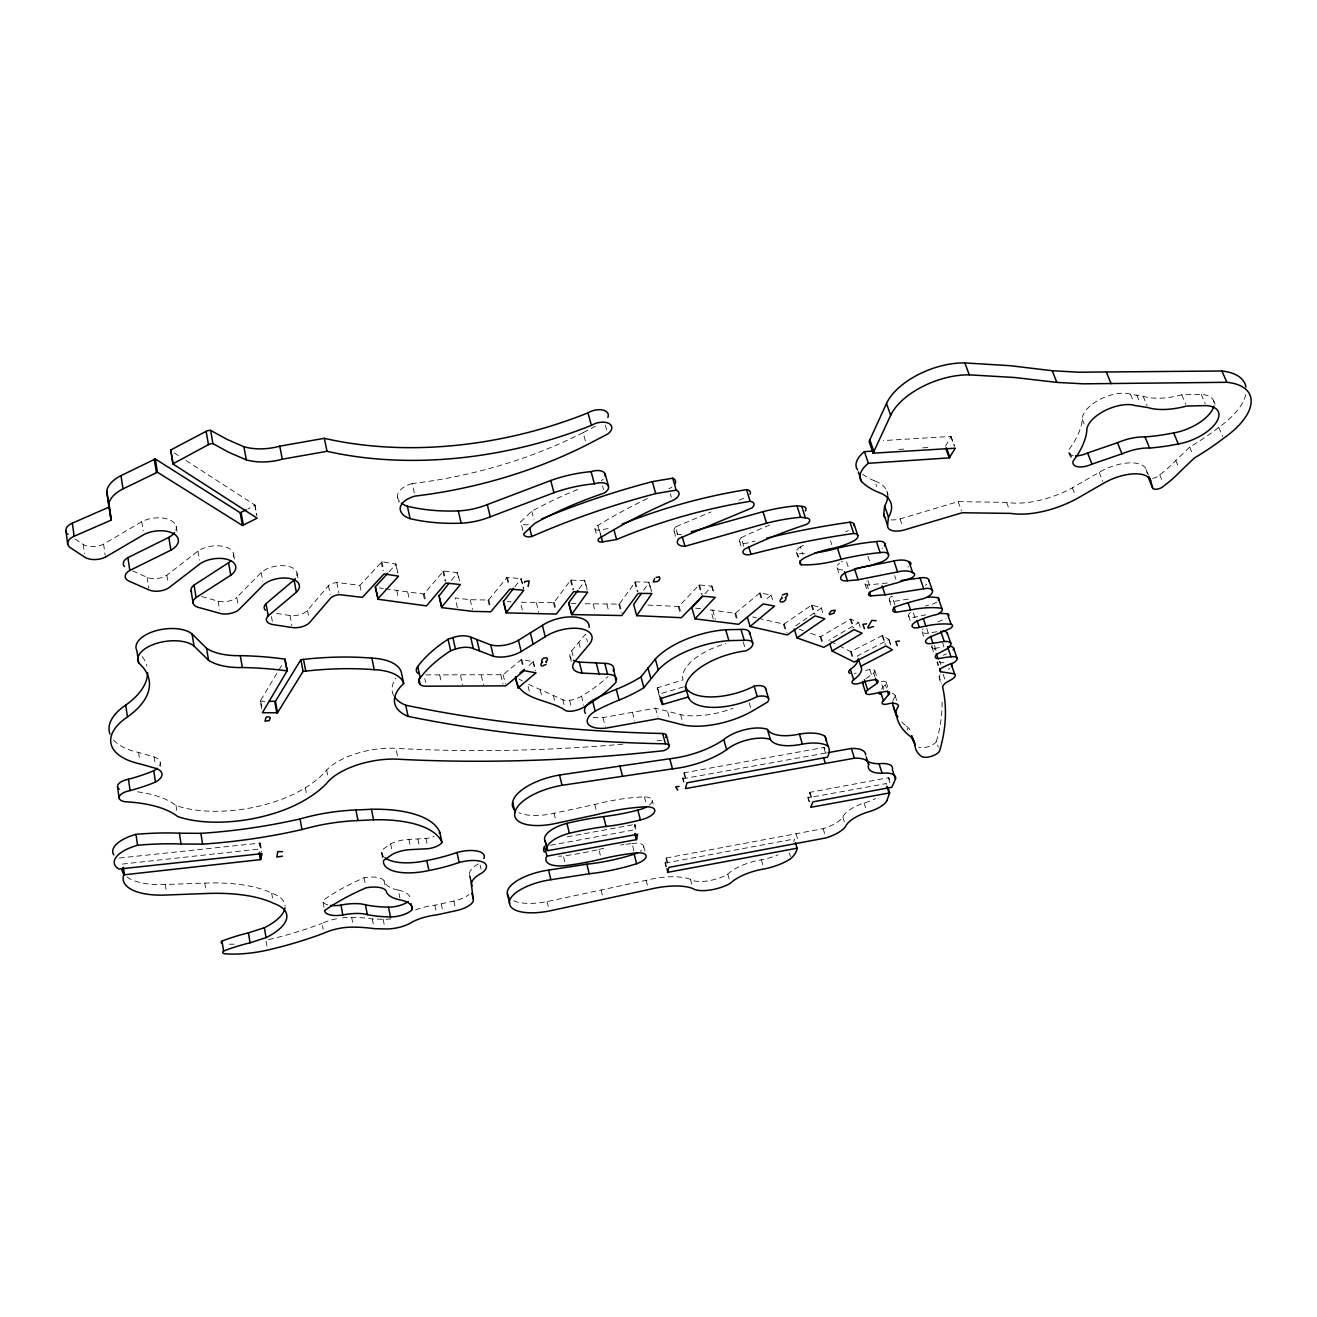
<?xml version="1.0" encoding="UTF-8"?>
<svg xmlns="http://www.w3.org/2000/svg" width="1317" height="1317" viewBox="0 0 1317 1317"><rect width="100%" height="100%" fill="white"/><g stroke="black" fill="none" stroke-linecap="round" stroke-linejoin="round"><path stroke-width="0.75" stroke-dasharray="5 3.75" d="M647.849 605.096L678.765 606.462L699.064 584.962L711.954 586.131L703.904 594.889M425.967 674.913L503.193 674.716L521.433 659.488L533.303 661.694L527.36 666.846M119.337 858.026L260.272 843.061L258.609 849.086L122.267 864.084A55.298 22.883 -9.2 0 0 121.823 865.681M666.007 866.734L665.036 862.981L666.435 857.96L823.141 828.689A25.27 9.614 -16.4 0 0 842.864 817.05A27.213 10.256 -16.9 0 1 864.084 802.975A21.171 8.132 -16.9 0 0 875.624 798.497M683.589 781.969L682.683 778.643L684.313 772.766L824.458 747.348L826.269 753.242M809.033 801.592L807.881 797.806L810.054 792.307L888.991 777.623L890.802 783.302M659.57 696.973L657.232 687.902L683.013 679.934A51.133 23.031 -16.2 0 1 725.782 643.585M886.341 784.405L886.67 783.5L807.881 797.806M261.639 708.678L260.272 700.99L277.936 671.588M278.99 669.859L283.139 662.945M186.109 460.588L254.988 505.119L247.942 509.02M585.11 603.746L619.336 604.124L635.354 581.9L649.067 582.213L651.734 591.893M643.601 590.279L649.116 582.41M522.322 609.952L520.445 602.248L553.947 602.495L570.722 580.073L584.962 580.715L587.02 588.617M579.167 588.765L584.962 580.715M571.397 658.944A21.023 9.927 -14.5 0 1 571.726 650.796L585.505 634.234L587.431 641.692M457.394 607.697L455.155 597.918L470.185 599.712L488.508 600.042L507.012 577.406L521.269 578.624L523.705 588.584M514.865 586.74L521.269 578.624M881.485 689.153L885.271 684.527A5.894 2.486 -17.8 0 0 885.715 681.778A5.894 2.486 -17.8 0 0 880.908 681.58L883.658 690.026M385.223 588.831L423.876 594.049L443.615 571.018L457.674 572.681L459.534 580.846M451.418 580.418L457.674 572.681M276.504 613.409L290.036 615.516A12.972 6.601 -10 0 0 307.503 610.331L328.46 585.703A9.515 4.906 -10.6 0 1 336.823 582.509L359.903 585.341L381.93 561.733L395.989 564.071L397.866 572.944M389.108 571.808L395.989 564.071M857.828 656.59A26.85 11.754 -17.4 0 0 857.466 655.899L888.959 639.436L882.472 635.502L850.864 651.635L839.62 646.021M296.802 575.842A19.854 10.371 -9.6 0 0 284.818 565.8A19.854 10.371 -9.6 0 0 261.194 572.5L236.747 597.408L238.278 606.166M1152.556 478.351A6.783 3.062 -22.4 0 0 1159.734 474.844A106.134 49.865 -22.1 0 0 1175.818 460.506L1189.695 447.105A167.885 81.506 -23.1 0 0 1218.702 427.416A69.439 32.464 -23.4 0 0 1245.849 393.997M522.849 530.405L520.709 521.795L531.772 511.243A228.681 112.143 -15.6 0 1 579.25 488.903M945.507 446.216L951.055 436.421L883.378 440.569M713.304 619.039L710.637 609.837L735.347 613.343L759.86 592.897L771.202 595.037L765.029 600.338M132.622 570.903L147.125 577.356A13.845 7.293 -7.5 0 0 166.847 575.233L197.945 551.115A20.743 11.03 -8.4 0 1 222.935 546.275A20.743 11.03 -8.4 0 1 232.944 557.799M865.977 678.667L873.731 673.053A6.206 2.667 -17.7 0 0 869.862 669.662A31.032 13.219 -17.6 0 0 865.582 670.386M382.819 857.169L381.469 850.37L390.639 843.917A20.167 8.248 -11.9 0 1 408.928 839.373L426 838.517A13.186 5.449 -12.1 0 0 434.133 836.344M758.394 618.299L783.895 624.159L811.716 605.063L821.38 607.993L795.32 626.102M810.679 633.329L820.557 636.72L850.634 619.039L858.733 622.612L828.772 640.424M75.069 538.982L83.218 544.382A14.405 7.77 -6.3 0 0 103.582 544.184L141.726 521.697A21.484 11.655 -7.3 0 1 166.255 518.733A21.484 11.655 -7.3 0 1 175.869 530.274M891.049 519.853A16.907 8.198 -19.4 0 0 900.071 518.898L958.167 501.629L1006.6 502.386A64.714 30.752 -21.5 0 0 1072.417 487.833L1099.201 472.276A34.16 15.623 -22 0 1 1146.185 469.576L1148.424 475.025M595.514 426.165L583.135 432.651L586.016 443.302M937.902 621.97L946.182 618.315M677.728 534.686L675.489 526.915L711.015 511.967M739.067 500.164L746.558 497.019M683.375 686.98L659.636 693.911L657.167 688.1M415.596 909.915A30.291 11.491 -12.2 0 1 434.857 905.207L453.904 901.058A18.948 7.342 -12.5 0 0 468.901 894.49M513.597 900.779A41.436 15.886 -13.5 0 0 547.115 901.602L646.137 880.316A49.75 18.339 -14.5 0 1 690.487 879.41A24.727 9.235 -15.2 0 0 727.807 874.225A31.723 11.655 -15.6 0 1 761.358 859.836A32.069 12.067 -15.8 0 0 778.018 854.815M649.396 805.066A14.997 6.108 -14.6 0 0 644.375 796.884A98.396 38.868 -14.2 0 0 594.79 804.506L554.078 813.231A39.724 16.611 -13.6 0 1 519.013 812.754M665.167 863.079L794.381 838.978A49.881 18.817 -15.6 0 1 793.723 841.793M567.298 836.805L632.67 824.821M550.555 845.251L633.806 829.94L635.123 824.541L636.621 830.385M593.243 717.321A24.414 10.964 -14.5 0 0 603.005 717.584L655.52 708.167L680.642 714.637A55.742 24.743 -15.9 0 0 733.026 708.316M682.832 778.759L826.187 752.962M887.329 583.003L867.146 585.028A5.268 2.436 -18.4 0 1 866.751 581.093M647.437 498.534A312.392 145.282 -17.1 0 0 597.885 525.434A4.807 2.502 -15.1 0 0 594.971 528.825A4.807 2.502 -15.1 0 0 599.416 530.092L611.384 528.051M936.93 631.765L929.39 632.884A8.182 3.572 -18.7 0 1 923.102 628.917M898.688 449.393L904.73 449.015M922.888 447.829L928.929 447.434M127.025 876.974A55.298 22.883 -9.2 0 0 165.284 884.497L204.793 883.081A114.694 44.301 -9.5 0 1 271.697 893.124A61.323 23.969 -10 0 1 285.081 906.211M1071.626 457.411L1068.713 449.937A128.325 63.693 -20.7 0 0 1082.327 419.399A29.089 14.026 -22.8 0 1 1099.695 399.528A29.089 14.026 -22.8 0 1 1130.496 394.195L1143.172 396.236A63.858 30.801 -24.2 0 0 1181.777 394.787L1201.17 394.376A33.633 15.689 -23.4 0 1 1214.06 404.879M260.272 700.99L264.733 701.335M342.371 917.817A28.628 10.882 -11.3 0 1 351.672 917.356A96.585 35.806 -11.1 0 1 372.283 918.953L383.165 919.266A22.01 8.462 -11.8 0 0 392.894 918.591M571.002 603.301L577.06 603.499M507.341 601.573L511.078 601.77M695.59 608.158L701.237 608.783M379.428 587.892L383.296 588.518M939.021 661.924L944.009 662.879M752.633 616.932L756.468 617.838M201.682 596.519L218.095 601.161A13.368 6.914 -8.8 0 0 236.747 597.408M113.624 740.072A70.657 33.073 -8.6 0 0 138.598 752.451L154.122 756.946A21.154 9.548 -8.3 0 1 159.456 765.786M799.353 629.263L803.14 630.613M529.286 691.211L527.524 683.885L562.803 699.689A9.581 4.379 -14.1 0 0 569.652 700.298A15.442 7.062 -14.1 0 0 581.521 696.166A134.663 64.072 -13.1 0 0 607.927 676.658M830.566 641.363L837.81 645.083M518.931 679.012L522.372 680.955M174.091 452.834L179.244 456.159M1213.5 400.582L1215.114 404.303M1218.702 427.416L1222.653 436.553M1201.17 394.376L1205.203 403.71M1181.777 394.787L1185.761 404.171M1189.695 447.105L1192.774 454.398M1175.818 460.506L1178.847 467.765M1143.172 396.236L1147.091 405.669M1136.851 395.215L1139.979 402.788M1130.496 394.195L1133.624 401.784M1159.734 474.844L1162.713 482.055M1082.327 419.399L1084.582 425.062M1099.201 472.276L1102.823 481.429M1068.713 452.505L1071.626 459.962M1072.417 487.833L1075.248 495.143M1006.6 502.386L1009.332 509.728M951.055 436.421L954.627 446.265M950.726 436.355L954.216 445.986M958.167 501.629L961.509 510.897M900.071 518.898L902.622 526.339M942.692 643.025L943.861 646.466M886.835 491.06L888.135 494.846M934.395 645.429L936.733 652.277M939.597 661.101L940.766 664.492M931.778 646.713A7.359 3.161 -18.7 0 0 934.543 648.474L935.712 651.882M943.153 674.288L944.865 679.325M926.707 628.489L928.469 633.691M937.358 661.611L938.511 664.986M931.876 647.124L933.621 652.261M936.98 662.385L938.132 665.76M862.602 474.202A129.873 65.965 -21.3 0 0 874.801 480.968L876.743 486.697M940.157 674.93A13.614 5.68 -18.6 0 0 939.169 676.724L941.441 683.424M922.032 631.584L923.793 636.786M913.339 612.8L915.727 619.83M908.549 615.763L910.327 621.031M894.655 575.628L895.873 579.233M894.934 605.013L891.955 596.091A7.408 3.358 -18.6 0 0 890.621 597.095M889.255 600.091L891.033 605.425M942.099 702.06A671.637 280.834 -10.6 0 1 936.371 741.372L938.297 747.118M867.887 556.186L870.323 563.528M888.959 639.436L890.736 644.803M888.827 639.799L890.539 645.001M867.87 580.451L870.257 587.695M867.146 585.028L868.331 588.65M882.802 635.518L885.666 644.227M865.039 583.941L867.426 591.168M882.094 635.634L884.958 644.342M901.75 721.864A188.035 76.534 -19.8 0 0 906.573 726.227L907.857 730.128M895.165 695.59L896.91 701.27M886.259 682.469L887.905 687.54M846.584 561.947L848.395 567.462M885.271 684.527L886.374 687.902M874.817 670.699L876.48 675.802M858.635 622.447L861.022 629.674M873.731 673.053L874.834 676.461M830.5 540.826L831.718 544.563M837.102 567.676L839.472 575.019M869.862 669.662L872.068 676.494M850.996 619.023L853.86 627.896M850.255 619.188L853.12 628.044M851.226 651.503L853.465 658.467M850.469 651.602L852.692 658.549M888.415 777.952L890.819 785.492M821.232 607.845L823.537 615.401M803.452 545.403A50.754 24.216 -18 0 0 800.473 546.884L802.843 554.358M800.473 546.884A8.297 4.033 -17.9 0 0 797.559 553.584L798.728 557.321M796.275 552.086L798.711 559.807M812.095 605.013L814.943 614.051M811.354 605.227L814.186 614.249M820.919 636.572L823.141 643.634M820.129 636.704L822.351 643.783M864.084 802.975L866.405 810.432M823.866 747.661L825.677 753.554M784.257 623.995L787.006 632.983M842.864 817.05L844.576 822.615M783.434 624.176L785.623 631.37M771.054 594.889L773.326 602.593M760.255 592.831L762.477 600.19M759.497 593.078L761.736 600.437M769.721 525.071A234.459 106.529 -17.8 0 0 741.191 537.682L744.072 547.197M739.578 541.205L741.883 548.81M823.141 828.689L824.821 834.237M810.054 792.307L811.766 798.036M809.576 792.604L811.865 800.242M808.309 797.888L809.445 801.691M735.693 613.162L737.849 620.472M734.853 613.409L737.01 620.719M743.232 641.873L745.356 649.051M796.044 833.793L798.234 841.217M749.159 702.817L750.674 707.986M711.954 586.131L714.127 593.802M711.69 586.016L713.863 593.473M789.344 852.988L790.414 856.659M712.662 610.1L715.329 619.286M699.475 584.88L702.175 594.23M698.734 585.176L701.434 594.527M670.353 493.842L671.341 497.233M674.123 531.311L675.786 537.122M761.358 859.836L762.922 865.318M679.078 606.264L681.185 613.689M678.255 606.544L680.346 613.985M605.326 425.078L607.302 432.19M648.754 582.13L651.372 591.596M727.807 874.225L729.322 879.707M680.642 714.637L683.029 723.329M635.354 581.9L637.938 591.415M634.646 582.246L637.247 591.745M667.735 712.003L669.629 718.983M684.313 772.766L686.585 781.096M683.836 773.079L685.647 779.746M683.161 778.742L684.066 782.068M602.593 486.039L603.532 489.496M657.529 687.721L659.932 696.594M655.52 708.167L657.891 716.925M619.616 603.91L622.134 613.327M599.416 530.092L601.013 536.003M597.885 525.434L600.536 535.311M618.809 604.24L620.834 611.779M690.487 879.41L691.968 884.925M594.922 528.578L597.111 536.776M606.874 604.289L608.882 611.845M1146.185 469.576L1147.173 473.313M632.489 712.365L634.81 721.156M652.162 800.176L653.199 804.127M666.435 857.96L667.933 863.606M666.007 858.24L667.505 863.886M665.464 863.063L666.451 866.816M644.375 796.884L646.449 804.819M593.177 604.009L595.169 611.582M584.649 580.616L587.168 590.23M643.667 846.271L645.149 852M634.646 824.458L636.654 832.245M571.15 579.974L573.636 589.604M570.426 580.303L572.911 589.934M646.137 880.316L648.046 887.74M603.005 717.584L605.277 726.408M625.937 844.279A102.216 38.522 -14.1 0 1 632.028 843.538L634.004 851.226M578.871 642.482L580.781 649.923M571.726 650.796L573.603 658.204M581.521 696.166L583.81 705.155M570.014 656.557L571.413 662.089M531.772 511.243L533.945 519.869M554.243 602.281L556.169 609.919M553.436 602.61L555.362 610.248M569.652 700.298L571.446 707.492M594.79 804.506L596.453 811.173M562.803 699.689L564.598 706.883M564.779 861.73L563.38 855.918A140.738 58.557 -14.1 0 0 598.873 849.432L600.322 855.21M536.381 602.659L538.752 612.257M553.37 695.442L555.165 702.685M601.128 890.127L602.972 897.601M520.972 578.509L523.359 588.255M533.303 661.694L535.114 669.118M540.184 689.894L541.962 697.187M533.089 661.578L535.344 670.847M507.457 577.307L509.35 585.127M506.699 577.62L508.592 585.439M521.845 659.438L523.639 666.879M521.088 659.669L522.882 667.11M554.078 813.231L555.675 819.915M488.805 599.828L490.648 607.598M487.998 600.14L489.825 607.894M503.193 674.716L505.382 683.984M500.822 674.798L502.995 684.066M547.115 901.602L548.876 909.109M470.185 599.712L472.457 609.442M481.314 675.473L483.471 684.774M457.361 572.566L459.189 580.484M443.615 571.018L445.87 580.945M442.841 571.315L445.097 581.258M460.489 675.489L462.596 684.84M583.135 432.651A334.864 212.152 -12.5 0 1 412.221 483.569L414.625 494.303M424.189 593.835L425.934 601.737M423.284 594.132L425.029 602.034M439.73 675.045L441.393 682.552M480.162 865.104L481.034 869.055M412.221 483.569A18.915 10.388 -12 0 0 397.487 496.756L398.656 502.106M478.301 863.919A28.266 11.145 -12.9 0 0 469.955 876.085L470.811 880.003M469.478 874.653L470.334 878.571M407.776 592.321L409.505 600.239M424.815 678.667L425.638 682.436M395.693 563.923L397.553 572.566M396.812 590.691L398.524 598.642M381.93 561.733L383.774 570.393M453.904 901.058L455.55 908.763M381.123 562.013L382.951 570.689M441.277 904.005L442.479 909.8M426 838.517L427.778 846.996M434.857 905.207L436.47 912.928M417.868 839.044L419.267 845.843M137.626 791.813A97.277 41.387 -8 0 1 176.017 805.51A89.177 39.889 -9.6 0 0 305.346 787.714A108.62 48.861 -9.5 0 0 326.665 770.033A52.96 23.311 -11.4 0 1 395.907 748.336L397.783 757.407M359.903 585.341L361.549 593.358M408.928 839.373L410.674 847.885M390.639 843.917L392.022 850.733M336.823 582.509L338.897 592.897M323.949 907.067L322.797 900.581A157.727 59.792 -12.4 0 1 364.068 877.781A20.529 8.132 -11.5 0 1 384.12 880.843A44.498 17.697 -12.2 0 0 398.31 890.062L399.891 897.947M328.46 585.703L330.188 594.362M381.551 852.692L382.572 857.779M384.12 880.843L384.91 884.826M383.165 919.266L384.679 927.003M364.068 877.781L365.616 885.814M372.283 918.953L373.402 924.781M307.503 610.331L309.034 618.348M297 573.06L298.35 580.073M326.665 770.033L328.048 777.31M351.672 917.356L353.154 925.176M290.036 615.516L291.913 625.542M254.988 505.119L256.996 516.066M254.84 504.872L256.486 514.519M305.346 787.714L306.68 794.941M271.45 616.521L272.57 622.562M261.194 572.5L262.807 581.324M336.51 918.772A28.628 10.882 -11.3 0 0 322.056 923.382L323.126 929.275M260.717 701.253L261.737 707.015M233.57 554.095L234.525 559.478M271.681 893.124L272.849 899.906M260.272 843.061L261.787 851.869M259.762 842.929L261.276 851.737M218.095 601.161L219.61 609.936M266.939 946.166L265.935 940.272A199.937 81.852 -9.8 0 0 322.056 923.382M197.945 551.115L199.46 560.137M176.182 526.421L177.087 531.92M166.847 575.233L168 582.41M204.793 883.081L205.88 890.029M141.726 521.697L143.158 530.932M147.125 577.356L148.805 588.156M176.017 805.51L177.136 812.869M160.23 762.543L160.806 766.346M154.122 756.946L155.274 764.568M165.284 884.497L166.321 891.494M138.598 752.451L139.717 760.123M103.599 544.184L105.195 555.247M83.218 544.382L84.518 553.634M469.955 876.085L470.284 879.855M393.651 695.524A59.463 28.101 -12.4 0 1 395.956 678.173M661.562 740.187A8.198 3.539 -15 0 1 661.068 740.384A1647.962 1143.057 -33.2 0 1 657.051 740.812M622.892 744.171A1647.962 1143.057 -33.2 0 1 395.907 748.336M142.236 656.607A103.203 49.881 -6.5 0 1 146.862 666.023M399.66 501.547A27.838 15.294 -12.2 0 1 397.487 496.756M603.219 479.24A11.524 6.223 -15.2 0 1 601.194 480.853M528.298 524.61A7.359 3.902 -13.9 0 1 520.709 521.795M671.933 487.06A11.112 5.877 -16.3 0 1 668.888 488.739M681.63 534.718A12.166 6.206 -16.4 0 1 675.489 526.915M741.191 537.682A8.149 4.05 -17.2 0 0 740.352 542.341A8.149 4.05 -17.2 0 0 747.595 542.999A393.355 166.601 -16.4 0 1 755.217 541.024M848.378 530.521A41.864 20.693 -18.5 0 1 845.777 531.722M804.473 553.65A72.221 35.74 -18.5 0 1 797.559 553.584M882.637 548.119A10.009 4.758 -18.8 0 1 882.225 548.465M842.748 569.899A9.433 4.478 -18.3 0 1 839.571 563.116M841.431 561.898A9.433 4.478 -18.3 0 1 842.501 561.355M908.582 566.689A6.453 2.996 -19 0 1 907.907 567.084M926.74 584.254A10.454 4.758 -19 0 1 925.374 585.324M890.111 597.622A7.408 3.358 -18.6 0 0 892.103 601.671L906.936 599.317A61.109 26.966 -18.4 0 1 911.216 598.527M936.749 602.001A7.82 3.507 -19 0 1 933.374 603.927A41.288 18.125 -18.7 0 0 925.456 606.018M910.426 612.471A7.556 3.358 -18.7 0 0 909.125 616.619A7.556 3.358 -18.7 0 0 915.809 616.932L922.279 615.549A50.902 22.126 -18.5 0 1 925.703 614.874M931.778 646.482A7.359 3.161 -18.7 0 1 932.255 645.264M934.543 648.474A57.816 24.299 -18.3 0 1 943.285 647.026M943.17 655.29A27.542 11.573 -18.7 0 1 946.544 653.874M949.755 668.361A8.857 3.721 -18.5 0 1 948.487 669.25M939.169 676.724A671.637 280.834 -10.6 0 1 940.338 682.535M936.371 741.372A9.845 3.885 -17.8 0 1 928.37 746.673A9.845 3.885 -17.8 0 1 918.723 747.085M906.573 726.227A69.373 27.92 -17 0 1 910.804 731.396M892.827 701.5A38.802 16.034 -18.2 0 1 895.264 696.265M892.284 693.499A12.199 5.103 -17.7 0 1 895.264 696.265M856.083 673.053A6.815 2.947 -17.6 0 1 854.371 673.481M383.922 856.807A41.7 17.055 -12.1 0 1 381.469 850.37M234.179 944.19A63.809 24.825 -10.3 0 1 226.738 944.075M398.31 890.062A39.625 15.36 -11.6 0 1 410.311 899.709A16.495 6.404 -11.8 0 1 409.9 900.169M327.735 904.861A19.113 7.507 -11.2 0 1 322.797 900.581M632.028 843.538A14.355 5.597 -14.4 0 1 642.894 844.938A14.355 5.597 -14.4 0 1 640.26 851.226M598.873 849.432A102.216 38.522 -14.1 0 1 605.573 847.885M620.587 845.07A102.216 38.522 -14.1 0 1 623.879 844.559M561.717 856.066A26.225 10.421 -13.8 0 1 558.49 856.215M874.801 480.968A52.614 26.077 -18.6 0 1 887.724 496.295M1073.223 455.6A15.557 7.392 -22.1 0 1 1068.713 449.937"/><path stroke-width="1.5" d="M270.331 717.584L269.261 720.597L265.013 721.156L266.067 717.205L269.261 716.777M448.916 583.415L439.137 595.844M573.372 660.377A21.023 9.927 -14.5 0 0 579.282 662.089L604.733 663.34A15.623 7.227 -14.5 0 1 613.623 668.806L616.158 682.041A135.009 63.628 -13.1 0 1 584.254 706.949A15.475 7.013 -14.1 0 1 572.335 711.081A9.598 4.346 -14.1 0 1 565.487 710.489C549.996 699.146 516.923 700.479 515.523 676.724M438.857 595.416L441.788 607.631L472.902 611.401L490.747 611.779L509.86 589.143L523.837 590.197L506.074 612.882L556.334 614.068L573.702 591.646L587.662 592.14L571.611 614.578L621.838 615.549L638.054 593.424L651.899 593.49L636.72 615.681L681.399 617.689L702.307 596.189L715.213 597.309L694.997 618.842L691.837 607.73L702.554 596.321M887.576 525.302L888.481 517.252A52.762 25.896 -18.6 0 0 878.702 492.426A130.251 65.521 -21.2 0 1 861.598 481.61A30.093 15.113 -19.7 0 1 868.364 463.288L949.228 457.872L955.335 448.192L873.105 453.18L869.105 441.475L886.506 403.446A58.392 30.275 -21.1 0 1 964.834 362.932L1010.007 365.682L1052.201 370.703L1078.821 372.217L1221.913 370.999L1226.868 382.309A69.62 32.234 -23.3 0 1 1223.444 438.396A168.362 80.963 -22.9 0 1 1194.305 458.036L1180.361 471.387A106.414 49.519 -22 0 1 1164.195 485.66A6.799 3.046 -22.3 0 1 1157.396 489.101A6.799 3.046 -22.3 0 1 1152.589 487.883L1150.646 480.458A34.258 15.508 -21.9 0 0 1103.564 483.273L1076.68 498.781A64.895 30.538 -21.4 0 1 1010.699 513.4L962.167 512.757L903.89 530.06A16.956 8.149 -19.4 0 1 887.576 525.302L883.756 514.074L884.645 505.975A52.614 26.077 -18.6 0 0 887.724 496.295M387.725 573.323L375.312 586.822L378.078 599.268L426.494 605.886L445.887 583.036L460.407 584.567L441.508 607.203M613.31 671.176L613.623 668.806M375.312 586.822L378.078 599.268M544.431 852.132A26.225 10.421 -13.8 0 1 544.596 846.337L546.917 856.149L636.292 839.653L637.626 834.287L547.839 850.65L545.008 840.723A26.488 10.651 -13.8 0 1 566.952 823.339A130.465 50.26 -13.8 0 1 603.565 816.606A114.777 48.663 -14.6 0 0 637.84 810.103A14.997 6.108 -14.6 0 0 646.729 806.827M524.578 582.608L524.792 581.488L529.154 580.945L528.101 586.526M470.811 880.003L473.215 898.951A18.981 7.276 -12.5 0 1 455.962 910.689L436.865 914.854A30.357 11.392 -12.3 0 0 412.6 921.785A22.043 8.396 -11.9 0 1 385.058 928.929L374.16 928.666A96.799 35.51 -11.1 0 0 353.516 927.135A28.694 10.799 -11.3 0 0 323.85 933.193A200.414 81.226 -9.9 0 1 267.598 950.084A63.957 24.628 -10.4 0 1 224.746 953.771A5.926 2.239 -10.2 0 1 223.577 951.039A86.922 31.904 -10.7 0 1 250.049 942.791L266.05 937.638A61.455 23.772 -10 0 0 273.426 903.281A114.958 43.938 -9.6 0 0 206.44 893.502L166.831 895A55.446 22.702 -9.3 0 1 123.765 874.85L260.404 859.622L262.083 853.63L118.793 869.055L117.674 868.298A35.411 14.717 -8.9 0 1 137.561 845.267A155.077 61.339 -8.8 0 1 181.055 844.032L202.588 844.131A305.593 144.837 -9.5 0 0 301.972 829.562A99.713 40.498 -11 0 1 357.977 820.573L373.551 819.8A104.059 42.144 -11.2 0 1 441.985 842.468L439.812 832.278A103.813 42.473 -11.1 0 0 371.46 809.264L355.919 810.021A99.483 40.811 -11 0 0 300.046 818.927A304.737 145.858 -9.4 0 1 200.892 833.348L179.408 833.2A154.698 61.817 -8.8 0 0 135.997 834.336A35.329 14.816 -8.8 0 0 113.789 854.98M105.459 557.075A14.454 7.721 -6.4 0 1 85.029 557.338L70.344 547.691A14.619 7.853 -6.1 0 1 74.147 536.249L111.286 520.067L108.735 504.806L109.344 506.963L72.336 523.162A14.569 7.902 -5.9 0 0 66.443 532.447M886.818 800.703L889.666 792.9L887.856 787.253M685.976 690.585L660.064 698.751L662.517 704.513L688.264 697.006L688.692 697.994A47.675 21.138 -16.2 0 0 757.226 696.578A12.33 5.35 -16.3 0 1 767.581 702.06L751.678 711.443A55.89 24.562 -15.9 0 1 683.507 725.058L658.368 718.687L605.721 728.169A24.48 10.882 -14.5 0 1 587.942 723.708A24.48 10.882 -14.5 0 1 595.185 711.114A124.259 53.24 -15.1 0 1 619.105 700.068A91.285 42.556 -14.3 0 0 643.881 687.655L658.286 669.892A62.541 28.167 -15.9 0 1 728.861 640.622L744.237 640.26A12.446 5.68 -16.4 0 1 752.847 643.486A12.446 5.68 -16.4 0 1 745.883 650.845A51.264 22.866 -16.2 0 0 685.976 690.585M654.631 578.575L653.248 581.9L657.381 581.554A6.651 3.276 -15.6 0 0 659.224 577.109M829.101 613.854L831.34 610.726L835.208 610.215L833.924 613.212L829.644 614.71M867.195 760.864A28.809 11.441 -17.5 0 0 879.048 763.695A21.566 8.429 -17.1 0 1 892.383 769.704L895.445 779.203L891.839 787.237L812.918 801.855L810.729 807.305L889.666 792.9M873.105 453.18L890.654 415.332A58.574 30.077 -21 0 1 969.296 374.851L1014.551 377.502L1056.827 382.391L1083.496 383.823L1226.868 382.309M136.178 648.902A30.126 15.014 -8 0 1 156.707 630.53A30.126 15.014 -8 0 1 192.052 633.905L194.043 646.054L208.58 660.36A52.762 26.274 -9.4 0 0 242.377 667.521A222.524 99.417 -8.9 0 1 287.073 670.896L262.412 712.711L277.508 712.76L303.075 671.407L300.869 659.702L303.519 659.389A187.31 84.93 -10.3 0 1 371.888 658.138A48.021 22.916 -11 0 1 401.29 672.098L403.71 683.49A59.611 27.904 -12.5 0 0 408.072 716.382A2965.44 1690.584 -48.1 0 0 665.447 743.825A8.215 3.507 -15 0 1 669.184 746.492A8.215 3.507 -15 0 1 663.85 750.657A1655.963 1140.752 -32.9 0 1 398.162 759.218A53.092 23.13 -11.5 0 0 328.74 780.948A108.916 48.499 -9.5 0 1 307.338 798.546A89.408 39.609 -9.7 0 1 177.696 816.54A97.54 41.074 -8.1 0 0 125.099 801.773A13.005 5.712 -8.3 0 1 119.353 796.39A13.005 5.712 -8.3 0 1 130.087 790.595A115.715 53.157 -7.5 0 0 155.472 782.1A21.204 9.482 -8.4 0 0 155.834 768.387L140.293 763.959A70.838 32.843 -8.7 0 1 127.453 716.942L125.741 705.089A103.203 49.881 -6.5 0 0 147.669 672.625M268.75 701.418L275.434 701.253L300.869 659.702M641.395 593.407L633.658 604.421L636.72 615.681M571.907 614.66L568.664 602.857L577.998 590.329M595.185 711.114L592.436 700.381A123.963 53.651 -15.1 0 1 616.29 689.334A91.038 42.868 -14.3 0 0 640.984 676.889L655.323 659.043A62.376 28.381 -16 0 1 725.683 629.756L741.027 629.411A12.413 5.729 -16.5 0 1 749.521 634.086M607.861 417.456A13.203 7.441 -15.6 0 0 602.89 410.048A13.203 7.441 -15.6 0 0 587.975 412.863A315.059 202.11 -14.1 0 1 324.328 438.314L279.78 446.167A43.395 25.336 -9 0 1 243.892 446.743L226.573 439.17L210.605 430.346A5.614 3.26 -7.8 0 0 206.127 431.334L170.782 449.953L172.84 463.897L257.161 518.174L242.46 525.483L157.431 472.227L123.024 488.887A36.135 19.985 -6.9 0 0 108.685 504.296L106.726 491.093A36.02 20.101 -6.8 0 1 120.999 475.635L155.291 458.975L240.155 512.725L246.23 509.926M541.583 518.997A386.721 175.885 -15.7 0 1 652.327 481.643L672.707 478.186L676.164 490.138L655.734 493.612A387.725 174.585 -15.7 0 0 531.788 536.513A7.375 3.869 -13.9 0 1 523.705 533.846L534.817 523.326A229.323 111.352 -15.6 0 1 604.47 492.953A11.557 6.19 -15.2 0 0 607.384 484.574A11.557 6.19 -15.2 0 0 594.395 483.833A85.901 44.679 -14.7 0 0 553.93 492.723L490.253 516.824A50.128 27.311 -13 0 1 461.164 523.178A144.212 81.489 -13.5 0 1 410.13 518.635A27.937 15.195 -12.2 0 1 400.22 509.251A18.981 10.322 -12 0 1 415.036 496.097A336.065 211.033 -12.6 0 0 586.493 445.08L607.795 433.968A13.236 7.392 -15.6 0 0 608.866 423.432A13.236 7.392 -15.6 0 0 591.382 425.375A316.212 201.04 -14.1 0 1 326.995 451.303L282.299 459.205A43.543 25.188 -9.1 0 1 246.312 459.88L228.944 452.373L212.942 443.631A5.63 3.243 -8 0 0 208.465 444.619L172.84 463.897M503.604 601.375L513.581 588.337M951.467 666.534A8.857 3.721 -18.5 0 0 951.088 663.784L954.562 673.876A8.873 3.704 -18.5 0 1 951.928 679.309L946.018 682.667A13.647 5.63 -18.5 0 0 942.577 686.766A673.316 278.71 -10.7 0 1 939.581 750.953A9.861 3.852 -17.8 0 1 931.547 756.254A9.861 3.852 -17.8 0 1 921.884 756.666L921.62 756.501A87.037 34.16 -18.6 0 1 914.969 745.142A69.521 27.69 -17 0 0 909.784 735.989A188.496 75.942 -19.8 0 1 896.581 716.004A38.901 15.903 -18.2 0 1 898.54 706.274A12.232 5.054 -17.7 0 0 888.893 703.591A5.91 2.469 -17.7 0 1 882.785 703.953A5.91 2.469 -17.7 0 1 883.493 700.776L888.58 694.635A5.894 2.469 -17.8 0 0 889.024 691.919A5.894 2.469 -17.8 0 0 884.217 691.721L869.368 694.52A7.128 3.013 -17.7 0 1 867.705 689.976L864.429 679.786M377.831 598.823L398.59 576.155L384.037 573.932L362.373 597.375L339.259 594.625A9.532 4.873 -10.7 0 0 330.88 597.819L309.808 622.348A13.022 6.569 -10.1 0 1 292.292 627.55L272.932 624.587A13.104 6.634 -9.7 0 1 268.207 615.862L266.001 603.713L294.037 580.007A19.854 10.371 -9.6 0 0 295.271 578.64M282.447 856.182L276.817 857.021L277.788 851.622L282.496 851.671M546.078 664.525L541.797 666.056A6.355 2.996 -13.8 0 1 542.637 662.122A6.371 3.013 -13.8 0 1 543.493 658.187L546.555 657.776A6.387 3.013 -13.7 0 1 545.699 661.727L546.506 662.566M268.207 615.862L296.358 592.238L294.037 580.007M782.479 594.938L786.858 593.391A6.404 3.013 -17.3 0 1 785.261 597.539A6.371 2.996 -17.2 0 1 783.664 601.655L780.701 602.05A6.371 2.996 -17.3 0 1 782.282 597.918L781.689 597.013M519.968 673.02L524.396 669.316M747.398 617.393L750.114 626.497L774.561 606.034L763.202 603.927L738.59 624.307L694.997 618.842M518.174 687.803L536.019 672.839L524.133 670.666L505.81 685.844L426.445 686.206A10.141 4.807 -12.1 0 1 420.123 684.461L418.905 678.782M873.451 626.563L868.298 628.16L867.804 627.32L871.854 620.389L876.134 620.735M867.705 689.976L877.04 683.276L875.393 678.156M794.25 629.016L796.999 637.955L824.804 618.776L815.124 615.879L787.204 634.926L750.114 626.497M191.624 592.057A13.499 7.013 -8.4 0 1 194.027 585.094L228.565 562.738A20.743 11.03 -8.4 0 0 230.903 560.696M296.358 592.238A19.92 10.306 -9.7 0 0 290.563 578.657A19.92 10.306 -9.7 0 0 263.449 584.847L238.904 609.672A13.417 6.865 -8.9 0 1 220.202 613.442L198.274 607.351A13.549 6.964 -8.5 0 1 196.101 597.539L230.755 575.233A20.809 10.964 -8.5 0 0 228.993 559.939A20.809 10.964 -8.5 0 0 200.069 563.758L168.856 587.794A13.878 7.244 -7.6 0 1 149.084 589.967L129.099 581.176A14.059 7.375 -7.3 0 1 129.823 570.426L127.897 557.651L168.806 537.385A21.484 11.655 -7.3 0 0 174.585 532.595M418.296 673.613A10.124 4.84 -12.1 0 1 417.687 673.119A16.331 7.82 -12.2 0 1 417.769 666.484A132.49 62.195 -13.7 0 1 448.076 639.239L452.867 637.593A16.512 8.017 -12.6 0 1 470.663 637.115L490.731 644.886A21.73 10.569 -13.3 0 0 518.437 640.243L542.406 625.377A28.283 13.647 -14.1 0 1 573.158 616.932A28.283 13.647 -14.1 0 1 589.127 627.435M420.123 684.461A16.38 7.77 -12.2 0 1 420.238 677.876A132.836 61.751 -13.7 0 1 450.661 650.73L455.468 649.083A16.545 7.968 -12.6 0 1 473.297 648.557L493.381 656.245A21.796 10.503 -13.3 0 0 521.17 651.553L545.222 636.737A28.365 13.549 -14.1 0 1 581.488 628.9A28.365 13.549 -14.1 0 1 588.386 645.429L574.541 661.908A21.072 9.845 -14.5 0 0 582.081 673.102L607.598 674.288A15.656 7.178 -14.5 0 1 616.471 679.704M105.475 557.091L143.734 534.636A21.549 11.59 -7.4 0 1 173.581 533.665A21.549 11.59 -7.4 0 1 170.881 550.177L129.823 570.426M829.875 643.947L832.097 650.993L862.174 633.214L854.074 629.674L823.882 647.322L796.999 637.955M877.056 683.276A6.223 2.65 -17.7 0 0 873.171 679.918A31.114 13.121 -17.6 0 0 860.215 683.029A6.832 2.93 -17.6 0 1 852.922 683.523A6.832 2.93 -17.6 0 1 853.646 679.72A26.916 11.672 -17.4 0 0 860.808 666.27L892.399 649.841L885.913 645.956L854.206 662.056L832.097 650.993M401.356 503.16A27.838 15.294 -12.2 0 0 407.381 506.222A143.734 82 -13.5 0 0 458.3 510.914A49.98 27.492 -13 0 0 487.29 504.592L550.769 480.507A85.654 44.976 -14.7 0 1 591.103 471.651A11.524 6.223 -15.2 0 1 605.178 476.161M1075.528 455.83A15.557 7.392 -22.1 0 0 1087.562 452.982L1117.458 442.726A37.765 17.483 -22.3 0 1 1145.016 436.948A163.193 78.987 -24.6 0 0 1173.661 432.914A33.633 15.689 -23.4 0 0 1213.846 406.064M1135.188 405.57A29.188 13.927 -22.7 0 0 1104.321 410.937A29.188 13.927 -22.7 0 0 1086.838 430.725A128.687 63.249 -20.7 0 1 1073.092 461.131A15.606 7.342 -22 0 0 1091.974 464.111L1121.952 453.855A37.864 17.368 -22.2 0 1 1149.593 448.043A163.687 78.46 -24.5 0 0 1178.303 443.961A33.732 15.574 -23.3 0 0 1215.657 423.267A33.732 15.574 -23.3 0 0 1206.01 405.587L1186.568 406.048A64.039 30.604 -24 0 1 1147.881 407.562L1135.188 405.57M221.915 943.466A5.91 2.255 -10.1 0 1 222.013 941.095A86.741 32.168 -10.6 0 1 248.419 932.864L264.371 927.728A61.323 23.969 -10 0 0 284.966 907.841M691.277 531.788L763.02 511.655A110.48 53.454 -17.3 0 1 796.966 505.794L801.724 506.354A7.787 3.902 -18.1 0 1 805.329 510.93M622.151 524.1A275.187 127.864 -16.2 0 1 746.525 489.644L750.13 501.349A8.791 4.494 -17.4 0 1 752.007 507.885L678.831 538.571A12.199 6.157 -16.4 0 0 684.972 546.308L766.593 523.195A110.776 53.075 -17.3 0 1 800.637 517.285L805.395 517.828A7.803 3.869 -18.1 0 1 806.827 524.314A235.068 105.755 -17.7 0 0 744.648 549.107A8.165 4.017 -17.2 0 0 743.792 553.749A8.165 4.017 -17.2 0 0 751.036 554.375A394.293 165.333 -16.4 0 1 853.712 533.451A8.561 4.132 -18.6 0 1 855.013 540.168L854.585 540.464A41.979 20.545 -18.5 0 1 832.92 548.3A50.886 24.052 -18 0 0 804.029 558.112A8.33 4 -17.8 0 0 801.082 564.779A72.419 35.493 -18.5 0 0 841.053 559.264A142.582 64.253 -17.7 0 1 880.135 552.646A10.042 4.725 -18.7 0 1 888.646 555.593A10.042 4.725 -18.7 0 1 879.18 562.721L870.932 565.372A55.972 25.747 -18.2 0 0 849.597 571.15A9.466 4.445 -18.2 0 0 840.625 577.472A9.466 4.445 -18.2 0 0 847.44 580.781L858.091 579.776L897.618 571.924A18.553 8.528 -18.8 0 1 912.73 572.714A6.47 2.963 -18.9 0 1 911.611 577.933L897.091 582.855A75.481 33.666 -18.4 0 0 876.694 589.193L871.459 591.317A5.268 2.42 -18.4 0 0 868.545 594.132A5.268 2.42 -18.4 0 0 870.718 595.86L885.09 594.84L923.727 588.765A10.47 4.725 -18.9 0 1 932.568 591.481A10.47 4.725 -18.9 0 1 923.019 598.791A110.315 47.544 -18.4 0 0 895.527 606.791A7.425 3.342 -18.6 0 0 895.675 612.323L910.541 609.969A61.257 26.768 -18.3 0 1 941.82 608.289L938.165 597.72A61.109 26.966 -18.4 0 0 927.497 597.029M938.774 613.492A50.902 22.126 -18.5 0 1 947.466 613.854L951.088 624.291A51.034 21.961 -18.4 0 0 925.851 626.036L919.365 627.435A7.573 3.342 -18.6 0 1 912.22 626.596A7.573 3.342 -18.6 0 1 916.319 621.575A41.387 17.994 -18.7 0 1 936.996 614.479A7.853 3.474 -18.9 0 0 941.82 608.306M910.755 564.417A6.453 2.996 -19 0 0 909.01 561.849A18.504 8.593 -18.8 0 0 893.914 561.009L854.503 568.812L858.091 579.776M886.818 800.687A21.204 8.067 -16.9 0 1 866.998 812.293A27.262 10.174 -16.9 0 0 845.712 826.319A25.319 9.532 -16.4 0 1 825.924 837.925L668.921 867.376L667.489 872.364L797.081 848.214L795.452 842.666M895.445 779.203A21.615 8.363 -17.1 0 0 882.11 773.26A28.875 11.359 -17.4 0 1 868.66 764.65A26.752 10.585 -16.9 0 0 854.42 758.213L685.383 788.603L687.03 782.775L827.471 757.176A54.705 22.274 -16.2 0 0 828.08 746.229L825.018 736.335A35.065 14.388 -16.5 0 0 799.37 734.112A36.646 15.458 -16.8 0 1 767.432 729.404A27.904 11.705 -16 0 0 723.757 739.578A58.195 25.072 -15.4 0 1 669.727 758.74L559.527 775.022A45.14 18.882 -13.7 0 0 512.675 802.185L515.029 812.391A39.823 16.479 -13.6 0 0 556.482 823.257L597.276 814.499A98.61 38.555 -14.2 0 1 646.976 806.794A15.03 6.058 -14.6 0 1 654.434 812.145A15.03 6.058 -14.6 0 1 640.408 819.948A115.056 48.285 -14.6 0 1 606.05 826.483A130.745 49.848 -13.8 0 0 569.356 833.266A26.554 10.569 -13.8 0 0 547.345 850.568M828.13 752.616L851.375 748.468A26.686 10.684 -16.9 0 1 865.598 754.987M676.164 490.154A11.145 5.844 -16.3 0 1 672.312 500.641A313.216 144.228 -17.1 0 0 601.062 537.287A4.824 2.486 -15.1 0 0 598.132 540.645A4.824 2.486 -15.1 0 0 602.593 541.896L616.57 539.509A275.911 126.942 -16.1 0 1 750.13 501.349M515.046 812.391A45.239 18.734 -13.7 0 1 562.03 785.311L672.477 768.865A58.343 24.891 -15.3 0 0 726.638 749.719A27.97 11.606 -16 0 1 770.396 739.512A36.744 15.343 -16.7 0 0 802.382 744.105A35.147 14.273 -16.5 0 1 828.08 746.229M637.494 852.807A14.355 5.597 -14.4 0 1 634.185 854.19A100.52 40.564 -14.3 0 1 586.839 864.199L548.58 870.093A36.53 14.01 -13.4 0 0 507.424 893.815L509.564 903.363A36.613 13.894 -13.5 0 1 550.852 879.723L589.176 873.764A100.751 40.251 -14.3 0 0 636.621 863.722A14.388 5.548 -14.4 0 0 646.137 855.803A14.388 5.548 -14.4 0 0 634.498 853.136A102.43 38.209 -14.1 0 0 601.276 859.079A141.067 58.096 -14.1 0 1 565.717 865.615A26.291 10.338 -13.8 0 1 546.917 856.149M951.088 624.291A5.877 2.552 -18.9 0 1 949.787 628.736L929.654 637.165A8.198 3.556 -18.7 0 0 925.686 642.301A8.198 3.556 -18.7 0 0 932.93 643.256L944.256 641.544A10.24 4.395 -18.7 0 1 950.94 643.898A10.24 4.395 -18.7 0 1 945.046 649.89L937.309 653.989A7.375 3.144 -18.6 0 0 938.05 658.714A57.964 24.101 -18.3 0 1 951.006 656.804A8.412 3.556 -18.6 0 1 957.031 658.138A8.412 3.556 -18.6 0 1 953.541 662.83A27.608 11.491 -18.6 0 0 941.918 667.884A6.206 2.601 -18.5 0 0 940.799 671.752L954.562 673.876M679.16 786.381L675.687 786.908L677.794 790.216M899.495 641.017L895.823 641.511L897.223 645.692M900.976 580.583L920.04 578.015A10.454 4.758 -19 0 1 928.798 581.307M866.619 623.83L862.849 624.34L864.413 628.686M303.075 671.407L305.742 671.11A187.804 84.304 -10.3 0 1 374.258 669.695A48.153 22.751 -11.1 0 1 403.71 683.49M656.113 577.373L659.224 577.109M857.713 470.037A30.011 15.211 -19.7 0 1 864.396 451.632L872.463 451.105M192.052 633.905L206.571 648.343A52.614 26.455 -9.3 0 0 240.303 655.636A221.931 100.141 -8.8 0 1 284.916 659.142L287.386 671.242M545.008 840.723L547.362 848.675M1173.661 432.914L1178.303 443.961M1145.016 436.948L1149.593 448.043M1106.379 372.118L1111.104 383.675M1149.165 476.836L1150.646 480.458M1152.589 487.883L1148.161 477.05A6.783 3.062 -22.4 0 0 1148.984 478.022M1117.458 442.726L1121.952 453.855M1087.562 452.982L1091.974 464.111M1052.201 370.703L1056.827 382.391M964.834 362.932L969.296 374.851M946.479 447.862L949.936 457.46M945.771 448.29L949.228 457.872M886.506 403.446L890.654 415.332M953.557 648.063L957.08 658.253M947.236 633.016L950.808 643.322M928.798 580.007L932.502 590.707M947.499 646.581L951.006 656.804M940.7 631.205L944.256 641.544M920.04 578.015L923.727 588.765M869.862 439.812L873.862 451.517M909.01 561.849L912.73 572.714M930.576 636.341L932.93 643.256M936.288 653.594L938.05 658.714M923.464 619.039L925.851 626.036M884.645 505.975L888.481 517.252M939.647 668.377L940.799 671.752M864.396 451.632L868.364 463.288M916.994 620.439L919.365 627.435M908.137 602.873L910.541 609.969M893.914 561.009L897.618 571.924M884.826 543.625L888.547 554.671M858.355 471.963L861.598 481.61M814.663 552.893A72.221 35.74 -18.5 0 0 837.431 548.135A142.203 64.731 -17.8 0 1 876.414 541.567L880.135 552.646M893.897 607.005L895.675 612.323M882.094 585.851L885.09 594.84M854.14 524.38L857.861 535.624M766.675 538.159A393.355 166.601 -16.4 0 1 849.992 522.19L853.712 533.451M869.516 592.255L870.718 595.86M912.418 737.388L914.969 745.142M892.679 702.718A38.802 16.034 -18.2 0 0 893.321 706.06L896.581 716.004M887.477 691.26L888.58 694.635M837.431 548.135L841.053 559.264M844.477 571.627L847.44 580.781M880.76 692.363L883.493 700.776M858.569 659.356L860.808 666.27M862.536 682.963L865.796 693.154M801.724 506.354L805.395 517.828M858.24 658.879A26.85 11.754 -17.4 0 1 850.37 669.415L853.646 679.72M886.934 786.282L889.337 793.805M796.966 505.794L800.637 517.285M879.048 763.695L882.11 773.26M866.224 756.929L868.66 764.65M799.913 561.058L801.082 564.779M851.375 748.468L854.42 758.23M763.02 511.655L766.593 523.195M823.504 757.571L825.315 763.432M748.731 546.802L751.036 554.375M799.37 734.112L802.382 744.105M749.488 632.16L752.698 642.959M765.523 688.231L768.618 698.619M741.027 629.411L744.237 640.26M767.416 729.404L770.396 739.512M688.692 697.994L685.317 686.42L685.745 687.408A47.544 21.302 -16.2 0 0 754.164 686.157L757.226 696.578M725.683 629.756L728.861 640.622M682.19 536.645L684.972 546.308M652.327 481.643L655.734 493.612M723.774 739.578L726.638 749.719M605.145 474.054L608.47 486.187M587.975 412.863L591.382 425.375M655.323 659.043L658.286 669.892M660.986 697.401L662.895 704.463M660.344 697.368L662.27 704.43M613.903 529.681L616.57 539.509M647.865 667.653L650.796 678.469M666.418 735.479L669.201 745.784M669.744 758.74L672.477 768.865M394.688 697.187A59.463 28.101 -12.4 0 0 405.718 705.221A2943.265 1687.966 -48.4 0 0 662.649 733.503L665.447 743.825M591.103 471.651L594.395 483.833M640.984 676.889L643.881 687.655M601.013 536.003L602.593 541.896M666.945 868.693L667.933 872.447M616.29 689.334L619.105 700.068M604.733 663.34L607.598 674.288M637.84 810.103L640.408 819.948M550.769 480.507L553.93 492.723M596.272 663.159L599.12 674.123M619.879 765.918L622.513 776.125M635.238 833.529L636.737 839.357M634.794 833.826L636.292 839.653M634.185 854.19L636.621 863.722M568.664 602.857L571.578 614.298M579.282 662.089L582.081 673.102M603.565 816.606L606.05 826.483M529.632 527.936L531.788 536.513M542.406 625.377L545.222 636.737M530.339 632.703L533.105 644.029M586.839 864.199L589.176 873.764M559.527 775.022L562.03 785.311M566.952 823.339L569.356 833.266M487.29 504.592L490.253 516.824M518.437 640.243L521.17 651.553M504.065 603.318L506.387 612.981M503.275 600.98L506.057 612.57M515.507 677.07L518.157 688.149M548.58 870.093L550.852 879.723M490.731 644.886L493.381 656.245M458.3 510.914L461.164 523.178M476.935 639.881L479.569 651.289M470.663 637.115L473.297 648.557M452.867 637.593L455.468 649.083M439.565 597.803L441.788 607.631M448.076 639.239L450.661 650.73M407.381 506.222L410.13 518.635M471.947 893.14L473.215 898.951M417.769 666.484L420.238 677.876M384.959 857.713A41.7 17.055 -12.1 0 0 426.79 860.511A90.84 37.913 -12.1 0 0 456.999 852.494L459.156 862.487A23.08 9.137 -12.6 0 1 482.977 862.158A23.08 9.137 -12.6 0 1 481.907 872.99A28.332 11.046 -13 0 0 472.079 885.864M405.718 705.221L408.072 716.382M426.79 860.511L428.881 870.521A91.054 37.617 -12.1 0 0 459.156 862.487M371.888 658.138L374.258 669.695M324.328 438.314L326.995 451.303M411.102 903.61L412.287 909.471A16.528 6.355 -11.9 0 1 390.458 916.928A93.491 37.008 -12.2 0 1 367.328 914.64A29.386 11.211 -11.3 0 0 342.832 915.002A19.162 7.458 -11.3 0 1 324.624 910.557A158.073 59.298 -12.4 0 1 366.011 887.823A20.578 8.067 -11.5 0 1 386.079 890.802A44.597 17.565 -12.2 0 0 400.286 899.923A39.708 15.244 -11.6 0 1 412.287 909.471M371.46 809.28L373.551 819.8M330.534 905.405A19.113 7.507 -11.2 0 0 340.988 905.125A29.32 11.293 -11.3 0 1 365.435 904.812A93.277 37.304 -12.2 0 0 388.531 907.166L390.458 916.928M355.919 810.021L357.977 820.573M279.78 446.167L282.299 459.205M365.435 904.812L367.328 914.64M303.519 659.389L305.742 671.11M340.988 905.125L342.832 915.019M284.916 659.142L287.073 670.896M243.892 446.743L246.312 459.863M300.046 818.927L301.972 829.562M275.434 701.253L277.508 712.76M241.093 512.642L243.398 525.401M274.759 701.549L276.833 713.057M240.155 512.725L242.46 525.483M210.605 430.346L212.942 443.631M206.127 431.334L208.465 444.619M228.565 562.738L230.755 575.233M240.303 655.636L242.377 667.521M259.696 852.313L260.898 859.326M259.202 852.593L260.404 859.622M264.371 927.728L266.05 937.638M206.571 648.343L208.58 660.36M194.027 585.094L196.101 597.539M170.782 449.953L172.988 463.238M248.419 932.864L250.049 942.791M191.064 590.724L193.105 603.137M168.806 537.385L170.881 550.177M155.291 458.975L157.431 472.227M154.204 458.975L156.344 472.243M222.013 941.095L223.577 951.039M200.892 833.348L202.588 844.131M179.408 833.2L181.055 844.032M120.999 475.635L123.024 488.887M127.453 716.942A103.5 49.552 -6.6 0 0 138.729 662.994L136.902 650.812A30.126 15.014 -8 0 1 136.474 649.874M157.233 768.371A21.154 9.548 -8.3 0 1 153.776 770.758L155.472 782.1M109.426 506.65L111.286 520.067M106.726 491.093L110.661 517.927M153.776 770.758A115.402 53.536 -7.4 0 1 128.473 779.252L130.087 790.595M135.997 834.336L137.561 845.267M117.526 786.809L119.123 798.118M123.37 867.393L124.358 874.57M122.761 867.673L123.765 874.85M72.336 523.162L74.147 536.249M65.899 530.932L67.677 544.003M428.881 870.521A41.798 16.923 -12.1 0 1 383.494 860.561L392.696 854.14A20.216 8.182 -11.9 0 1 411.019 849.58L428.14 848.691A13.219 5.4 -12.2 0 0 441.985 842.468M138.729 662.978A30.209 14.899 -8.1 0 1 156.707 643.338A30.209 14.899 -8.1 0 1 194.043 646.054M509.564 903.363A41.535 15.755 -13.5 0 0 549.304 910.985L648.524 889.601A49.848 18.191 -14.5 0 1 692.94 888.596A24.793 9.153 -15.2 0 0 730.326 883.361A31.789 11.557 -15.6 0 1 763.975 868.99A32.135 11.968 -15.8 0 0 790.957 858.503A49.997 18.668 -15.6 0 0 797.081 848.214M662.665 733.503A8.198 3.539 -15 0 1 665.678 737.504M119.386 789.097A12.972 5.762 -8.3 0 1 118.283 788.192M117.789 787.517A12.972 5.762 -8.3 0 1 128.473 779.252M109.969 734.129A70.657 33.073 -8.6 0 1 125.741 705.089M265.474 610.265A13.071 6.684 -9.7 0 1 266.001 603.713M124.555 566.656A14.01 7.425 -7.1 0 1 127.897 557.651M68.023 534.258A14.569 7.902 -5.9 0 1 67.529 533.829M672.691 478.203A11.112 5.877 -16.3 0 1 674.831 484.179M746.525 489.644A8.775 4.511 -17.5 0 1 750.064 494.254M849.992 522.19A8.528 4.165 -18.6 0 1 854.042 525.845M876.414 541.567A10.009 4.758 -18.8 0 1 884.464 545.962M938.165 597.72A7.82 3.507 -19 0 1 938.297 600.338M947.466 613.854A5.861 2.585 -18.9 0 1 948.849 615.681M942.495 631.09A10.207 4.428 -18.7 0 1 947.351 634.218M948.997 646.417A8.396 3.572 -18.7 0 1 953.212 649.857M914.393 742.87A86.84 34.44 -18.7 0 1 911.776 735.446M897.914 717.041A188.035 76.534 -19.8 0 1 893.321 706.06M880.447 694.191A5.894 2.486 -17.8 0 1 878.966 692.051M863.244 683.77A7.095 3.029 -17.7 0 1 862.783 681.449M850.025 673.399A6.815 2.947 -17.6 0 1 850.37 669.415M754.164 686.157A12.297 5.383 -16.4 0 1 765.638 689.318M585.489 713.419A24.414 10.964 -14.5 0 1 587.497 704.315M588.304 703.508A24.414 10.964 -14.5 0 1 589.209 702.702M590.214 701.912A24.414 10.964 -14.5 0 1 591.284 701.138M439.812 832.278A13.186 5.449 -12.1 0 1 439.187 833.068M456.999 852.494A23.031 9.203 -12.6 0 1 483.899 858.486M123.304 873.155A55.298 22.883 -9.2 0 1 121.691 868.792M408.303 901.552A16.495 6.404 -11.8 0 1 388.531 907.166M509.152 897.75A41.436 15.886 -13.5 0 1 507.424 893.815M514.437 809.642A39.724 16.611 -13.6 0 1 512.675 802.185M825.018 736.335A54.573 22.455 -16.3 0 1 826.22 740.73M866.57 760.271A28.809 11.441 -17.5 0 1 866.059 759.646M1221.913 371.015A69.439 32.464 -23.4 0 1 1245.964 387.083M885.452 517.993A16.907 8.198 -19.4 0 1 883.756 514.074"/></g></svg>
